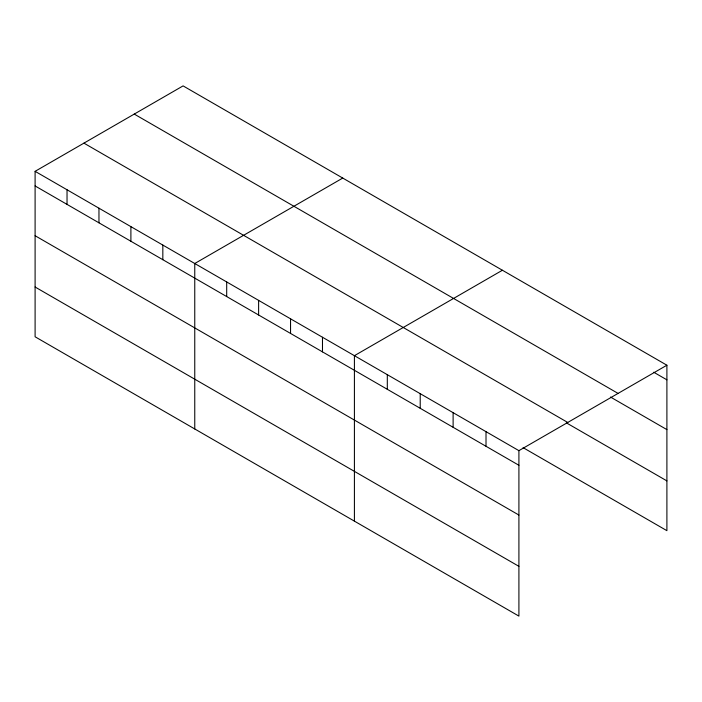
<?xml version="1.0" encoding="UTF-8"?>
<svg xmlns="http://www.w3.org/2000/svg" width="702" height="702" viewBox="0 0 702 702"><rect width="100%" height="100%" fill="white"/><g stroke="black" fill="none" stroke-linecap="round" stroke-linejoin="round"><path stroke-width="1.05" d="M666.9 365.215L518.91 450.658L518.91 616.11L35.1 336.784L35.1 171.332L183.09 85.89L666.9 365.215L666.9 530.668L523.087 447.639M342.743 178.071L194.761 263.504L194.761 428.966M502.404 270.244L354.413 355.686L354.413 521.138M653.737 372.235L666.9 379.835M134.249 114.084L618.067 393.41M610.503 397.051L666.9 429.615M83.933 143.138L567.751 422.464M566.321 422.823L666.9 480.896M35.1 171.332L518.91 450.658M35.1 185.951L518.91 465.277M35.1 235.723L518.91 515.049M35.1 287.013L518.91 566.338M486.012 431.66L486.012 446.279M453.115 412.671L453.115 427.29M420.217 393.673L420.217 408.292M387.311 374.675L387.311 389.303M322.481 337.25L322.481 351.869M290.549 318.813L290.549 333.432M258.617 300.377L258.617 314.996M226.693 281.941L226.693 296.56M162.829 245.068L162.829 259.696M130.897 226.641L130.897 241.26M98.964 208.204L98.964 222.824M67.032 189.768L67.032 204.387"/></g></svg>
